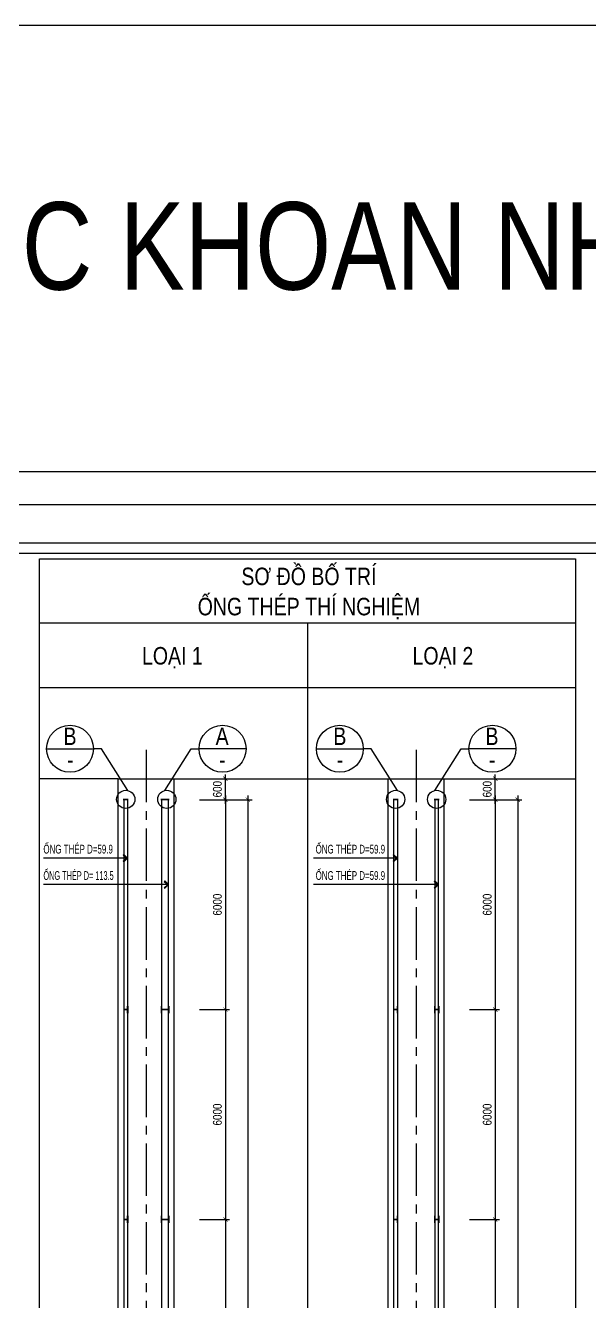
# Model space of a CAD drawing. Extents: x 171424 to 249266, y 74893 to 149166.
# Drawn here: x 200056 to 204088, y 84048 to 93166 of the extents above; entities that cross this region are included whole.
import ezdxf
from ezdxf.enums import TextEntityAlignment as Align

# ---------------------------------------------------------------- set-up
doc = ezdxf.new("R2010")
doc.units = 0
doc.header["$LTSCALE"] = 500
doc.header["$MEASUREMENT"] = 0
doc.header["$PDMODE"] = 3
doc.linetypes.add('CENTER2', pattern=[1.125, 0.75, -0.125, 0.125, -0.125])
doc.layers.get('0').update_dxf_attribs({"linetype": 'CONTINUOUS'})
doc.layers.get('DEFPOINTS').update_dxf_attribs({"linetype": 'CONTINUOUS'})
for name, color, linetype in [('01.CDC.AXIS', 160, 'CENTER2'), ('02.CDC.DIM', 1, 'CONTINUOUS'), ('03.CDC.BORDER', 3, 'CONTINUOUS'), ('06.CDC.TEXT', 2, 'CONTINUOUS'), ('10.CDC.HATCH', 9, 'CONTINUOUS'), ('11.CDC.NOTE', 8, 'CONTINUOUS'), ('CDC-KHUNGTEN', 7, 'CONTINUOUS'), ('CDC.10.HATCH', 9, 'CONTINUOUS')]:
    doc.layers.add(name, color=color, linetype=linetype)
doc.styles.add('ARIAL', font='arial.ttf', dxfattribs={"width": 0.8})
doc.dimstyles.new('DIM100-25', dxfattribs={"dimtxt": 63, "dimasz": 30, "dimexe": 30, "dimexo": 0, "dimgap": 25, "dimtad": 1, "dimdec": 0, "dimlfac": 4, "dimzin": 0, "dimdsep": 46, "dimtxsty": 'ARIAL', "dimblk": 'ARCHTICK', "dimblk1": 'ARCHTICK', "dimblk2": 'D', "dimcen": 0, "dimdle": 30, "dimclrd": 1, "dimclre": 1, "dimclrt": 2, "dimadec": 0, "dimazin": 0, "dimtfac": 1, "dimtdec": 0, "dimtix": 1, "dimtofl": 0, "dimtmove": 2, "dimatfit": 3, "dimldrblk": 'ARCHTICK', "dimfxl": 1, "dimtolj": 1, "dimtzin": 0, "dimarcsym": 0})

# ---------------------------------------------------------------- blocks, each defined once
blk = doc.blocks.new('_ArchTick')
at = {"color": 0, "linetype": 'ByBlock', "const_width": 0.15}
blk.add_lwpolyline([(-0.5, -0.5), (0.5, 0.5)], dxfattribs=at)
blk = doc.blocks.new('*D786')
at = {"layer": '02.CDC.DIM', "color": 1, "lineweight": -2, "transparency": 16777216}
for p, q in [((201301, 87634.2), (201515.2, 87634.2)), ((201485.2, 87664.2), (201485.2, 86104.2)), ((201301, 86134.2), (201515.2, 86134.2))]:
    blk.add_line(p, q, dxfattribs=at)
at = {"layer": 'DEFPOINTS', "color": 0, "transparency": 16777216}
for p in [(201301, 87634.2), (201301, 86134.2), (201485.2, 86134.2)]:
    blk.add_point(p, dxfattribs=at)
at = {"layer": '02.CDC.DIM', "color": 1, "lineweight": -2, "transparency": 16777216, "xscale": 30, "yscale": 30, "zscale": 30}
for p, rotation in [((201485.2, 87634.2), 90), ((201485.2, 86134.2), 270)]:
    blk.add_blockref('_ArchTick', p, dxfattribs=dict(at, rotation=rotation))
at = {"layer": '02.CDC.DIM', "color": 2, "transparency": 16777216, "insert": (201428.1, 86884.2), "char_height": 63, "attachment_point": 5, "rotation": 90, "style": 'ARIAL'}
blk.add_mtext('\\A1;6000', dxfattribs=at)
blk = doc.blocks.new('D')
at = {"layer": '02.CDC.DIM'}
for p, q in [((-50, -50), (50, 50)), ((-86.75, 0), (86.75, 0))]:
    blk.add_line(p, q, dxfattribs=at)
blk = doc.blocks.new('*D787')
at = {"layer": '02.CDC.DIM', "color": 1, "lineweight": -2, "transparency": 16777216}
for p, q in [((201301, 86134.2), (201515.2, 86134.2)), ((201485.2, 86164.2), (201485.2, 84604.2)), ((201301, 84634.2), (201515.2, 84634.2))]:
    blk.add_line(p, q, dxfattribs=at)
at = {"layer": 'DEFPOINTS', "color": 0, "transparency": 16777216}
for p in [(201301, 86134.2), (201301, 84634.2), (201485.2, 84634.2)]:
    blk.add_point(p, dxfattribs=at)
at = {"layer": '02.CDC.DIM', "color": 1, "lineweight": -2, "transparency": 16777216, "xscale": 30, "yscale": 30, "zscale": 30}
for p, rotation in [((201485.2, 86134.2), 90), ((201485.2, 84634.2), 270)]:
    blk.add_blockref('_ArchTick', p, dxfattribs=dict(at, rotation=rotation))
at = {"layer": '02.CDC.DIM', "color": 2, "transparency": 16777216, "insert": (201428.1, 85384.2), "char_height": 63, "attachment_point": 5, "rotation": 90, "style": 'ARIAL'}
blk.add_mtext('\\A1;6000', dxfattribs=at)
blk = doc.blocks.new('*D788')
at = {"layer": '02.CDC.DIM', "color": 1, "lineweight": -2, "transparency": 16777216}
for p, q in [((201301, 84634.2), (201515.2, 84634.2)), ((201485.2, 84664.2), (201485.2, 83104.2)), ((201301, 83134.2), (201515.2, 83134.2))]:
    blk.add_line(p, q, dxfattribs=at)
at = {"layer": 'DEFPOINTS', "color": 0, "transparency": 16777216}
for p in [(201301, 84634.2), (201301, 83134.2), (201485.2, 83134.2)]:
    blk.add_point(p, dxfattribs=at)
at = {"layer": '02.CDC.DIM', "color": 1, "lineweight": -2, "transparency": 16777216, "xscale": 30, "yscale": 30, "zscale": 30}
for p, rotation in [((201485.2, 84634.2), 90), ((201485.2, 83134.2), 270)]:
    blk.add_blockref('_ArchTick', p, dxfattribs=dict(at, rotation=rotation))
at = {"layer": '02.CDC.DIM', "color": 2, "transparency": 16777216, "insert": (201428.1, 83884.2), "char_height": 63, "attachment_point": 5, "rotation": 90, "style": 'ARIAL'}
blk.add_mtext('\\A1;6000', dxfattribs=at)
blk = doc.blocks.new('*D796')
at = {"layer": '02.CDC.DIM', "color": 1, "lineweight": -2, "transparency": 16777216}
for p, q in [((201301, 87634.2), (201675.6, 87634.2)), ((201645.6, 87664.2), (201645.6, 76579.2)), ((201301, 76609.2), (201675.6, 76609.2))]:
    blk.add_line(p, q, dxfattribs=at)
at = {"layer": 'DEFPOINTS', "color": 0, "transparency": 16777216}
for p in [(201301, 87634.2), (201301, 76609.2), (201645.6, 76609.2)]:
    blk.add_point(p, dxfattribs=at)
at = {"layer": '02.CDC.DIM', "color": 1, "lineweight": -2, "transparency": 16777216, "xscale": 30, "yscale": 30, "zscale": 30}
for p, rotation in [((201645.6, 87634.2), 90), ((201645.6, 76609.2), 270)]:
    blk.add_blockref('_ArchTick', p, dxfattribs=dict(at, rotation=rotation))
at = {"layer": '02.CDC.DIM', "color": 2, "transparency": 16777216, "insert": (201588.4, 82121.7), "char_height": 63, "attachment_point": 5, "rotation": 90, "style": 'ARIAL'}
blk.add_mtext('\\A1;44100', dxfattribs=at)
blk = doc.blocks.new('*D797')
at = {"layer": '02.CDC.DIM', "color": 1, "lineweight": -2, "transparency": 16777216}
for p, q in [((201485.2, 87604.2), (201485.2, 87814.2)), ((201301, 87784.2), (201515.2, 87784.2)), ((201301, 87634.2), (201515.2, 87634.2))]:
    blk.add_line(p, q, dxfattribs=at)
at = {"layer": 'DEFPOINTS', "color": 0, "transparency": 16777216}
for p in [(201301, 87784.2), (201485.2, 87784.2), (201301, 87634.2)]:
    blk.add_point(p, dxfattribs=at)
at = {"layer": '02.CDC.DIM', "color": 1, "lineweight": -2, "transparency": 16777216, "xscale": 30, "yscale": 30, "zscale": 30}
for p, rotation in [((201485.2, 87784.2), 90), ((201485.2, 87634.2), 270)]:
    blk.add_blockref('_ArchTick', p, dxfattribs=dict(at, rotation=rotation))
at = {"layer": '02.CDC.DIM', "color": 2, "transparency": 16777216, "insert": (201428.1, 87709.2), "char_height": 63, "attachment_point": 5, "rotation": 90, "style": 'ARIAL'}
blk.add_mtext('\\A1;600', dxfattribs=at)
blk = doc.blocks.new('*D801')
at = {"layer": '02.CDC.DIM', "color": 1, "lineweight": -2, "transparency": 16777216}
for p, q in [((203230.4, 87634.2), (203444.6, 87634.2)), ((203414.6, 87664.2), (203414.6, 86104.2)), ((203230.4, 86134.2), (203444.6, 86134.2))]:
    blk.add_line(p, q, dxfattribs=at)
at = {"layer": 'DEFPOINTS', "color": 0, "transparency": 16777216}
for p in [(203230.4, 87634.2), (203230.4, 86134.2), (203414.6, 86134.2)]:
    blk.add_point(p, dxfattribs=at)
at = {"layer": '02.CDC.DIM', "color": 1, "lineweight": -2, "transparency": 16777216, "xscale": 30, "yscale": 30, "zscale": 30}
for p, rotation in [((203414.6, 87634.2), 90), ((203414.6, 86134.2), 270)]:
    blk.add_blockref('_ArchTick', p, dxfattribs=dict(at, rotation=rotation))
at = {"layer": '02.CDC.DIM', "color": 2, "transparency": 16777216, "insert": (203357.5, 86884.2), "char_height": 63, "attachment_point": 5, "rotation": 90, "style": 'ARIAL'}
blk.add_mtext('\\A1;6000', dxfattribs=at)
blk = doc.blocks.new('*D802')
at = {"layer": '02.CDC.DIM', "color": 1, "lineweight": -2, "transparency": 16777216}
for p, q in [((203230.4, 86134.2), (203444.6, 86134.2)), ((203414.6, 86164.2), (203414.6, 84604.2)), ((203230.4, 84634.2), (203444.6, 84634.2))]:
    blk.add_line(p, q, dxfattribs=at)
at = {"layer": 'DEFPOINTS', "color": 0, "transparency": 16777216}
for p in [(203230.4, 86134.2), (203230.4, 84634.2), (203414.6, 84634.2)]:
    blk.add_point(p, dxfattribs=at)
at = {"layer": '02.CDC.DIM', "color": 1, "lineweight": -2, "transparency": 16777216, "xscale": 30, "yscale": 30, "zscale": 30}
for p, rotation in [((203414.6, 86134.2), 90), ((203414.6, 84634.2), 270)]:
    blk.add_blockref('_ArchTick', p, dxfattribs=dict(at, rotation=rotation))
at = {"layer": '02.CDC.DIM', "color": 2, "transparency": 16777216, "insert": (203357.5, 85384.2), "char_height": 63, "attachment_point": 5, "rotation": 90, "style": 'ARIAL'}
blk.add_mtext('\\A1;6000', dxfattribs=at)
blk = doc.blocks.new('*D803')
at = {"layer": '02.CDC.DIM', "color": 1, "lineweight": -2, "transparency": 16777216}
for p, q in [((203230.4, 84634.2), (203444.6, 84634.2)), ((203414.6, 84664.2), (203414.6, 83104.2)), ((203230.4, 83134.2), (203444.6, 83134.2))]:
    blk.add_line(p, q, dxfattribs=at)
at = {"layer": 'DEFPOINTS', "color": 0, "transparency": 16777216}
for p in [(203230.4, 84634.2), (203230.4, 83134.2), (203414.6, 83134.2)]:
    blk.add_point(p, dxfattribs=at)
at = {"layer": '02.CDC.DIM', "color": 1, "lineweight": -2, "transparency": 16777216, "xscale": 30, "yscale": 30, "zscale": 30}
for p, rotation in [((203414.6, 84634.2), 90), ((203414.6, 83134.2), 270)]:
    blk.add_blockref('_ArchTick', p, dxfattribs=dict(at, rotation=rotation))
at = {"layer": '02.CDC.DIM', "color": 2, "transparency": 16777216, "insert": (203357.5, 83884.2), "char_height": 63, "attachment_point": 5, "rotation": 90, "style": 'ARIAL'}
blk.add_mtext('\\A1;6000', dxfattribs=at)
blk = doc.blocks.new('*D810')
at = {"layer": '02.CDC.DIM', "color": 1, "lineweight": -2, "transparency": 16777216}
for p, q in [((203230.4, 87634.2), (203605, 87634.2)), ((203575, 87664.2), (203575, 76329.2)), ((203230.4, 76359.2), (203605, 76359.2))]:
    blk.add_line(p, q, dxfattribs=at)
at = {"layer": 'DEFPOINTS', "color": 0, "transparency": 16777216}
for p in [(203230.4, 87634.2), (203230.4, 76359.2), (203575, 76359.2)]:
    blk.add_point(p, dxfattribs=at)
at = {"layer": '02.CDC.DIM', "color": 1, "lineweight": -2, "transparency": 16777216, "xscale": 30, "yscale": 30, "zscale": 30}
for p, rotation in [((203575, 87634.2), 90), ((203575, 76359.2), 270)]:
    blk.add_blockref('_ArchTick', p, dxfattribs=dict(at, rotation=rotation))
at = {"layer": '02.CDC.DIM', "color": 2, "transparency": 16777216, "insert": (203517.9, 81996.7), "char_height": 63, "attachment_point": 5, "rotation": 90, "style": 'ARIAL'}
blk.add_mtext('\\A1;45100', dxfattribs=at)
blk = doc.blocks.new('*D811')
at = {"layer": '02.CDC.DIM', "color": 1, "lineweight": -2, "transparency": 16777216}
for p, q in [((203414.6, 87604.2), (203414.6, 87814.2)), ((203230.4, 87784.2), (203444.6, 87784.2)), ((203230.4, 87634.2), (203444.6, 87634.2))]:
    blk.add_line(p, q, dxfattribs=at)
at = {"layer": 'DEFPOINTS', "color": 0, "transparency": 16777216}
for p in [(203230.4, 87784.2), (203414.6, 87784.2), (203230.4, 87634.2)]:
    blk.add_point(p, dxfattribs=at)
at = {"layer": '02.CDC.DIM', "color": 1, "lineweight": -2, "transparency": 16777216, "xscale": 30, "yscale": 30, "zscale": 30}
for p, rotation in [((203414.6, 87784.2), 90), ((203414.6, 87634.2), 270)]:
    blk.add_blockref('_ArchTick', p, dxfattribs=dict(at, rotation=rotation))
at = {"layer": '02.CDC.DIM', "color": 2, "transparency": 16777216, "insert": (203357.5, 87709.2), "char_height": 63, "attachment_point": 5, "rotation": 90, "style": 'ARIAL'}
blk.add_mtext('\\A1;600', dxfattribs=at)
blk = doc.blocks.new('KHUNG A1')
at = {"layer": 'CDC-KHUNGTEN'}
blk.add_lwpolyline([(10366.22, 712.17), (10366.22, 1278.17), (9655.22, 1278.17), (9655.22, 712.17)], close=True, dxfattribs=at)
at = {"layer": 'CDC.10.HATCH', "color": 8}
blk.add_lwpolyline([(9652.22, 709.17), (10447.22, 709.17), (10447.22, 1281.17), (9652.22, 1281.17)], close=True, dxfattribs=at)
at = {"layer": 'DEFPOINTS', "color": 1}
blk.add_lwpolyline([(9617.22, 698.17), (9617.22, 1292.17), (10458.22, 1292.17), (10458.22, 698.17), (9617.22, 698.17)], close=True, dxfattribs=at)

msp = doc.modelspace()

# ---------------------------------------------------------------- linework, layer by layer
at = {"color": 4}
msp.add_lwpolyline([(193967.17, 89979.09), (214992.17, 89979.09), (214992.17, 93166.23), (193967.17, 93166.23)], close=True, dxfattribs=at)
at = {"layer": '01.CDC.AXIS'}
for p, q in [((200919.6, 87990.67), (200919.6, 76219.24)), ((202849.01, 87990.67), (202849.01, 76219.24))]:
    msp.add_line(p, q, dxfattribs=at)
at = {"layer": '03.CDC.BORDER'}
for p, q in [((203988.46, 88895.41), (200155.93, 88895.41)), ((202072.2, 88895.41), (202072.2, 75255.83)), ((200155.93, 88435.41), (203988.46, 88435.41)), ((200719.6, 87784.24), (200155.93, 87784.24)), ((201119.6, 87784.24), (202072.2, 87784.24)), ((202072.2, 87784.24), (202649.01, 87784.24)), ((203049.01, 87784.24), (203988.46, 87784.24)), ((200755.34, 87636.16), (200790.34, 87636.16)), ((200790.34, 87636.16), (200755.34, 87636.16)), ((201083.86, 87636.16), (201023.86, 87636.16)), ((202684.75, 87636.16), (202719.75, 87636.16)), ((202719.75, 87636.16), (202684.75, 87636.16)), ((203013.27, 87636.16), (202978.27, 87636.16)), ((202978.27, 87636.16), (203013.27, 87636.16))]:
    msp.add_line(p, q, dxfattribs=at)
for points in [[(200155.93, 89355.41), (203988.46, 89355.41), (203988.46, 75255.83), (200155.93, 75255.83)], [(200755.34, 87634.24), (200755.34, 87636.16), (200790.34, 87636.16), (200790.34, 87634.24)], [(200760.34, 87634.24), (200785.34, 87634.24), (200785.34, 86134.24), (200760.34, 86134.24)], [(201023.86, 87634.24), (201023.86, 87636.16), (201083.86, 87636.16), (201083.86, 87634.24)], [(201078.86, 87634.24), (201028.86, 87634.24), (201028.86, 86134.24), (201078.86, 86134.24)], [(202684.75, 87634.24), (202684.75, 87636.16), (202719.75, 87636.16), (202719.75, 87634.24)], [(202689.75, 87634.24), (202714.75, 87634.24), (202714.75, 86134.24), (202689.75, 86134.24)], [(203013.27, 87634.24), (203013.27, 87636.16), (202978.27, 87636.16), (202978.27, 87634.24)], [(203008.27, 87634.24), (202983.27, 87634.24), (202983.27, 86134.24), (203008.27, 86134.24)], [(200758.42, 86109.32), (200760.34, 86109.32), (200760.34, 86159.17), (200758.42, 86159.17)], [(200760.34, 86134.24), (200785.34, 86134.24), (200785.34, 84634.24), (200760.34, 84634.24)], [(200787.26, 86109.32), (200785.34, 86109.32), (200785.34, 86159.17), (200787.26, 86159.17)], [(201026.94, 86109.32), (201028.86, 86109.32), (201028.86, 86159.17), (201026.94, 86159.17)], [(201078.86, 86134.24), (201028.86, 86134.24), (201028.86, 84634.24), (201078.86, 84634.24)], [(201080.78, 86109.32), (201078.86, 86109.32), (201078.86, 86159.17), (201080.78, 86159.17)], [(202687.83, 86109.32), (202689.75, 86109.32), (202689.75, 86159.17), (202687.83, 86159.17)], [(202689.75, 86134.24), (202714.75, 86134.24), (202714.75, 84634.24), (202689.75, 84634.24)], [(202716.67, 86109.32), (202714.75, 86109.32), (202714.75, 86159.17), (202716.67, 86159.17)], [(202981.36, 86109.32), (202983.27, 86109.32), (202983.27, 86159.17), (202981.36, 86159.17)], [(203008.27, 86134.24), (202983.27, 86134.24), (202983.27, 84634.24), (203008.27, 84634.24)], [(203010.19, 86109.32), (203008.27, 86109.32), (203008.27, 86159.17), (203010.19, 86159.17)], [(200758.42, 84609.32), (200760.34, 84609.32), (200760.34, 84659.17), (200758.42, 84659.17)], [(200760.34, 84634.24), (200785.34, 84634.24), (200785.34, 83134.24), (200760.34, 83134.24)], [(200787.26, 84609.32), (200785.34, 84609.32), (200785.34, 84659.17), (200787.26, 84659.17)], [(201026.94, 84609.32), (201028.86, 84609.32), (201028.86, 84659.17), (201026.94, 84659.17)], [(201078.86, 84634.24), (201028.86, 84634.24), (201028.86, 83134.24), (201078.86, 83134.24)], [(201080.78, 84609.32), (201078.86, 84609.32), (201078.86, 84659.17), (201080.78, 84659.17)], [(202687.83, 84609.32), (202689.75, 84609.32), (202689.75, 84659.17), (202687.83, 84659.17)], [(202689.75, 84634.24), (202714.75, 84634.24), (202714.75, 83134.24), (202689.75, 83134.24)], [(202716.67, 84609.32), (202714.75, 84609.32), (202714.75, 84659.17), (202716.67, 84659.17)], [(202981.36, 84609.32), (202983.27, 84609.32), (202983.27, 84659.17), (202981.36, 84659.17)], [(203008.27, 84634.24), (202983.27, 84634.24), (202983.27, 83134.24), (203008.27, 83134.24)], [(203010.19, 84609.32), (203008.27, 84609.32), (203008.27, 84659.17), (203010.19, 84659.17)]]:
    msp.add_lwpolyline(points, close=True, dxfattribs=at)
at = {"layer": '10.CDC.HATCH'}
for p, q in [((200719.6, 76334.24), (200719.6, 87784.24)), ((200719.6, 87784.24), (201119.6, 87784.24)), ((201119.6, 76334.24), (201119.6, 87784.24)), ((202649.01, 76334.24), (202649.01, 87784.24)), ((202649.01, 87784.24), (203049.01, 87784.24)), ((203049.01, 76334.24), (203049.01, 87784.24))]:
    msp.add_line(p, q, dxfattribs=at)
at = {"layer": '11.CDC.NOTE'}
for p, q in [((200206.41, 87997.88), (200541.82, 87997.88)), ((201632.79, 87997.88), (201297.38, 87997.88)), ((202135.82, 87997.88), (202471.23, 87997.88)), ((203562.21, 87997.88), (203226.79, 87997.88))]:
    msp.add_line(p, q, dxfattribs=at)
for points in [[(200786.4, 87699.84), (200598.61, 87997.88), (200541.82, 87997.88)], [(201052.8, 87699.84), (201240.59, 87997.88), (201297.38, 87997.88)], [(202715.81, 87699.84), (202528.02, 87997.88), (202471.23, 87997.88)], [(202982.22, 87699.84), (203170, 87997.88), (203226.79, 87997.88)], [(200785.34, 87216.05), (200758.61, 87242.78), (200754.16, 87238.32), (200779.04, 87216.05), (200754.16, 87193.78), (200758.61, 87189.32), (200785.34, 87216.05), (200785.34, 87216.05), (200185.49, 87216.05)], [(202714.75, 87216.05), (202688.02, 87242.78), (202683.57, 87238.32), (202708.45, 87216.05), (202683.57, 87193.78), (202688.02, 87189.32), (202714.75, 87216.05), (202714.75, 87216.05), (202114.91, 87216.05)], [(201078.86, 87027.65), (201052.13, 87054.38), (201047.68, 87049.92), (201072.56, 87027.65), (201047.68, 87005.38), (201052.13, 87000.92), (201078.86, 87027.65), (201078.86, 87027.65), (200185.49, 87027.65)], [(203008.27, 87027.65), (202981.55, 87054.38), (202977.09, 87049.92), (203001.97, 87027.65), (202977.09, 87005.38), (202981.55, 87000.92), (203008.27, 87027.65), (203008.27, 87027.65), (202114.91, 87027.65)]]:
    msp.add_lwpolyline(points, dxfattribs=at)
for centre, radius in [((200374.11, 87997.88), 167.71), ((201465.09, 87997.88), 167.71), ((202303.53, 87997.88), 167.71), ((203394.5, 87997.88), 167.71), ((200772.84, 87636.16), 65.11), ((201066.36, 87636.16), 65.11), ((202702.25, 87636.16), 65.11), ((202995.77, 87636.16), 65.11)]:
    msp.add_circle(centre, radius, dxfattribs=at)

# ---------------------------------------------------------------- block references
at = {"xscale": 25, "yscale": 25, "zscale": 25}
msp.add_blockref('KHUNG A1', (-46463.42, 57438.58), dxfattribs=at)

# ---------------------------------------------------------------- texts
at = {"layer": '06.CDC.TEXT', "style": 'ARIAL', "width": 0.8}
for s, height, p in [('CỌC KHOAN NHỒI ĐẠI TRÀ D1500', 625, (204667.41, 91278.84)), ('SƠ ĐỒ BỐ TRÍ', 125, (202082.46, 89167.3)), ('ỐNG THÉP THÍ NGHIỆM', 125, (202082.46, 88951.57)), ('LOẠI 1', 125, (201106.08, 88599.96)), ('LOẠI 2', 125, (203040.4, 88599.96))]:
    msp.add_text(s, height=height, dxfattribs=at).set_placement(p, align=Align.CENTER)
for s, p in [('B', (200374.11, 88087.07)), ('A', (201461.82, 88087.07)), ('B', (202303.53, 88087.07)), ('B', (203391.23, 88087.07)), ('-', (200375.71, 87920.87)), ('-', (201463.41, 87920.87)), ('-', (202305.12, 87920.87)), ('-', (203392.82, 87920.87))]:
    msp.add_text(s, height=125, dxfattribs=at).set_placement(p, align=Align.MIDDLE_CENTER)
at = {"layer": '06.CDC.TEXT', "style": 'ARIAL'}
for s, width, p in [('ỐNG THÉP D=59.9', 0.65, (200183.96, 87249.37)), ('ỐNG THÉP D=59.9', 0.65, (202130.32, 87249.37)), ('ỐNG THÉP D= 113.5', 0.6, (200183.96, 87060.97)), ('ỐNG THÉP D=59.9', 0.65, (202130.32, 87060.97))]:
    msp.add_text(s, height=62.5, dxfattribs=dict(at, width=width)).set_placement(p)

# ---------------------------------------------------------------- dimensions: what is measured, and where the dimension line sits
at = {"layer": '02.CDC.DIM'}
for base, p1, p2, picture, middle in [((201485.23, 87784.24), (201301.01, 87634.24), (201301.01, 87784.24), '*D797', (201428.06, 87709.24)), ((203414.64, 87784.24), (203230.42, 87634.24), (203230.42, 87784.24), '*D811', (203357.48, 87709.24))]:
    dim = msp.add_linear_dim(base=base, p1=p1, p2=p2, angle=90, dimstyle='DIM100-25', dxfattribs=at)
    dim.commit()
    dim.dimension.update_dxf_attribs({"geometry": picture, "text_midpoint": middle, "dimtype": 160})
for base, p1, p2, picture, middle in [((201485.23, 86134.24), (201301.01, 87634.24), (201301.01, 86134.24), '*D786', (201428.06, 86884.24)), ((201645.61, 76609.24), (201301.01, 87634.24), (201301.01, 76609.24), '*D796', (201588.45, 82121.74)), ((203414.64, 86134.24), (203230.42, 87634.24), (203230.42, 86134.24), '*D801', (203357.48, 86884.24)), ((203575.02, 76359.24), (203230.42, 87634.24), (203230.42, 76359.24), '*D810', (203517.86, 81996.74)), ((201485.23, 84634.24), (201301.01, 86134.24), (201301.01, 84634.24), '*D787', (201428.06, 85384.24)), ((203414.64, 84634.24), (203230.42, 86134.24), (203230.42, 84634.24), '*D802', (203357.48, 85384.24)), ((201485.23, 83134.24), (201301.01, 84634.24), (201301.01, 83134.24), '*D788', (201428.06, 83884.24)), ((203414.64, 83134.24), (203230.42, 84634.24), (203230.42, 83134.24), '*D803', (203357.48, 83884.24))]:
    dim = msp.add_linear_dim(base=base, p1=p1, p2=p2, angle=90, dimstyle='DIM100-25', dxfattribs=at)
    dim.commit()
    dim.dimension.update_dxf_attribs({"geometry": picture, "text_midpoint": middle})

doc.saveas('drawing.dxf')
